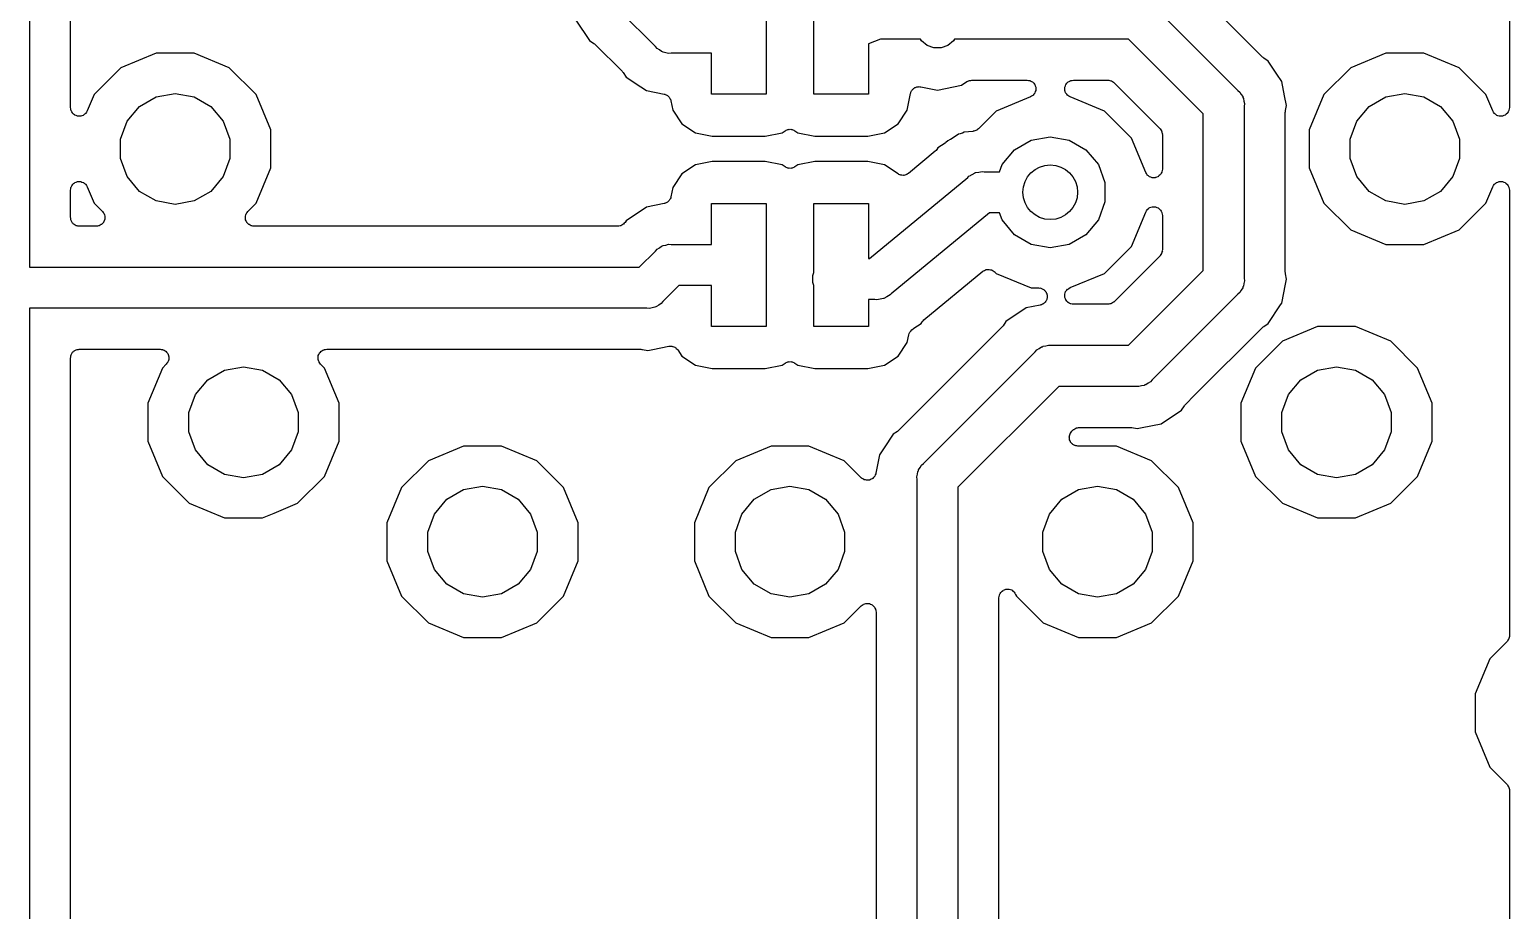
# Model space of a CAD drawing. Extents: x 64 to 244, y -149 to -41.
# Drawn here: x 197.78 to 219.44, y -125.44 to -112.56 of the extents above; entities that cross this region are included whole.
import ezdxf

# ---------------------------------------------------------------- set-up
doc = ezdxf.new("R2010")
doc.units = 0
doc.header["$MEASUREMENT"] = 0
doc.layers.add('BLACK', color=7, linetype='CONTINUOUS')

msp = doc.modelspace()

# ---------------------------------------------------------------- linework, layer by layer
at = {"layer": 'BLACK', "linetype": 'CONTINUOUS'}
for p, q in [((197.785, -80.1343), (197.785, -116.032)), ((198.385, -113.697), (198.385, -80.4354)), ((208.565, -111.7), (208.565, -113.5)), ((209.265, -113.5), (209.265, -111.7)), ((219.445, -111.623), (219.445, -113.697)), ((215.83, -112.957), (214.703, -111.83)), ((214.216, -112.192), (215.468, -113.444)), ((205.781, -112.415), (205.98, -112.713)), ((206.944, -112.803), (206.426, -112.285)), ((205.98, -112.713), (206.045, -112.756)), ((206.045, -112.756), (206.054, -112.765)), ((206.054, -112.765), (206.064, -112.772)), ((206.064, -112.772), (206.457, -113.165)), ((206.969, -112.833), (206.944, -112.803)), ((207.004, -112.853), (206.969, -112.833)), ((210.242, -112.695), (210.065, -112.765)), ((210.065, -112.765), (210.065, -113.5)), ((210.827, -112.695), (210.242, -112.695)), ((210.841, -112.718), (210.827, -112.695)), ((210.922, -112.786), (210.841, -112.718)), ((211.021, -112.822), (210.922, -112.786)), ((211.127, -112.822), (211.021, -112.822)), ((211.226, -112.786), (211.127, -112.822)), ((211.307, -112.718), (211.226, -112.786)), ((211.321, -112.695), (211.307, -112.718)), ((213.871, -112.695), (211.321, -112.695)), ((214.965, -113.789), (213.871, -112.695)), ((199.637, -112.9), (199.122, -113.113)), ((200.193, -112.9), (199.637, -112.9)), ((200.708, -113.113), (200.193, -112.9)), ((207.036, -112.876), (207.004, -112.853)), ((207.049, -112.88), (207.036, -112.876)), ((207.061, -112.886), (207.049, -112.88)), ((207.1, -112.893), (207.061, -112.886)), ((207.138, -112.903), (207.1, -112.893)), ((207.178, -112.9), (207.138, -112.903)), ((207.765, -112.9), (207.178, -112.9)), ((207.765, -113.5), (207.765, -112.9)), ((215.84, -112.964), (215.83, -112.957)), ((215.849, -112.973), (215.84, -112.964)), ((215.914, -113.016), (215.849, -112.973)), ((216.041, -113.206), (215.914, -113.016)), ((217.637, -112.9), (217.122, -113.113)), ((218.193, -112.9), (217.637, -112.9)), ((218.708, -113.113), (218.193, -112.9)), ((199.122, -113.113), (198.728, -113.507)), ((201.102, -113.507), (200.708, -113.113)), ((206.457, -113.165), (206.464, -113.175)), ((206.464, -113.175), (206.473, -113.184)), ((206.473, -113.184), (206.516, -113.249)), ((206.516, -113.249), (206.734, -113.394)), ((216.113, -113.314), (216.041, -113.206)), ((216.041, -113.206), (216.041, -113.206)), ((217.122, -113.113), (216.728, -113.507)), ((219.102, -113.507), (218.708, -113.113)), ((199.637, -113.537), (199.915, -113.488)), ((199.915, -113.488), (200.193, -113.537)), ((206.734, -113.394), (206.734, -113.394)), ((206.734, -113.394), (206.814, -113.448)), ((206.814, -113.448), (207.073, -113.499)), ((210.63, -113.734), (210.679, -113.49)), ((210.679, -113.49), (210.683, -113.48)), ((210.683, -113.48), (210.685, -113.469)), ((210.685, -113.469), (210.691, -113.46)), ((210.691, -113.46), (210.695, -113.449)), ((210.695, -113.449), (210.702, -113.441)), ((210.702, -113.441), (210.708, -113.432)), ((210.708, -113.432), (210.716, -113.425)), ((210.716, -113.425), (210.724, -113.416)), ((210.724, -113.416), (210.733, -113.411)), ((210.733, -113.411), (210.742, -113.404)), ((210.742, -113.404), (210.753, -113.4)), ((210.753, -113.4), (210.762, -113.395)), ((210.762, -113.395), (210.773, -113.393)), ((210.773, -113.393), (210.784, -113.39)), ((210.784, -113.39), (210.795, -113.39)), ((210.795, -113.39), (210.806, -113.388)), ((210.806, -113.388), (210.817, -113.39)), ((210.817, -113.39), (210.828, -113.391)), ((210.828, -113.391), (211.074, -113.44)), ((211.074, -113.44), (211.425, -113.37)), ((211.425, -113.37), (211.505, -113.316)), ((211.505, -113.316), (211.519, -113.31)), ((211.519, -113.31), (211.532, -113.303)), ((211.532, -113.303), (211.539, -113.301)), ((211.539, -113.301), (211.545, -113.299)), ((211.545, -113.299), (211.561, -113.298)), ((211.561, -113.298), (211.576, -113.295)), ((211.576, -113.295), (212.387, -113.295)), ((212.387, -113.295), (212.406, -113.298)), ((212.406, -113.298), (212.426, -113.301)), ((212.426, -113.301), (212.428, -113.302)), ((212.428, -113.302), (212.431, -113.303)), ((212.431, -113.303), (212.448, -113.312)), ((212.448, -113.312), (212.465, -113.321)), ((212.465, -113.321), (212.467, -113.323)), ((212.467, -113.323), (212.469, -113.325)), ((212.469, -113.325), (212.482, -113.34)), ((212.482, -113.34), (212.495, -113.354)), ((212.497, -113.486), (212.485, -113.5)), ((212.495, -113.354), (212.496, -113.356)), ((212.496, -113.356), (212.497, -113.358)), ((212.497, -113.358), (212.504, -113.377)), ((212.498, -113.483), (212.497, -113.486)), ((212.5, -113.481), (212.498, -113.483)), ((212.506, -113.462), (212.5, -113.481)), ((212.504, -113.377), (212.511, -113.395)), ((212.513, -113.444), (212.506, -113.462)), ((212.511, -113.395), (212.512, -113.397)), ((212.512, -113.397), (212.513, -113.4)), ((212.513, -113.4), (212.513, -113.419)), ((212.513, -113.419), (212.513, -113.439)), ((212.513, -113.439), (212.513, -113.441)), ((212.513, -113.441), (212.513, -113.444)), ((212.937, -113.4), (212.938, -113.397)), ((212.937, -113.419), (212.937, -113.4)), ((212.937, -113.439), (212.937, -113.419)), ((212.937, -113.441), (212.937, -113.439)), ((212.937, -113.444), (212.937, -113.441)), ((212.944, -113.462), (212.937, -113.444)), ((212.938, -113.397), (212.939, -113.395)), ((212.939, -113.395), (212.946, -113.377)), ((212.95, -113.481), (212.944, -113.462)), ((212.946, -113.377), (212.953, -113.358)), ((212.952, -113.483), (212.95, -113.481)), ((212.953, -113.486), (212.952, -113.483)), ((212.953, -113.358), (212.954, -113.356)), ((212.965, -113.5), (212.953, -113.486)), ((212.954, -113.356), (212.955, -113.354)), ((212.955, -113.354), (212.968, -113.34)), ((212.968, -113.34), (212.981, -113.325)), ((212.981, -113.325), (212.983, -113.323)), ((212.983, -113.323), (212.985, -113.321)), ((212.985, -113.321), (213.002, -113.312)), ((213.002, -113.312), (213.019, -113.303)), ((213.019, -113.303), (213.022, -113.302)), ((213.022, -113.302), (213.024, -113.301)), ((213.024, -113.301), (213.044, -113.298)), ((213.044, -113.298), (213.063, -113.295)), ((213.063, -113.295), (213.57, -113.295)), ((213.57, -113.295), (213.575, -113.296)), ((213.575, -113.296), (213.581, -113.295)), ((213.581, -113.295), (213.597, -113.3)), ((213.597, -113.3), (213.613, -113.303)), ((213.613, -113.303), (213.618, -113.305)), ((213.618, -113.305), (213.623, -113.307)), ((213.623, -113.307), (213.637, -113.316)), ((213.637, -113.316), (213.651, -113.325)), ((213.651, -113.325), (213.655, -113.329)), ((213.655, -113.329), (213.659, -113.332)), ((213.659, -113.332), (214.328, -114.001)), ((215.468, -113.444), (215.498, -113.469)), ((215.498, -113.469), (215.518, -113.504)), ((216.155, -113.525), (216.113, -113.314)), ((217.637, -113.537), (217.915, -113.488)), ((217.915, -113.488), (218.193, -113.537)), ((198.388, -113.716), (198.385, -113.697)), ((198.728, -113.507), (198.629, -113.745)), ((199.211, -113.894), (199.393, -113.678)), ((199.393, -113.678), (199.637, -113.537)), ((200.193, -113.537), (200.437, -113.678)), ((200.437, -113.678), (200.619, -113.894)), ((201.315, -114.022), (201.102, -113.507)), ((207.073, -113.499), (207.081, -113.502)), ((207.081, -113.502), (207.089, -113.504)), ((207.089, -113.504), (207.101, -113.51)), ((207.101, -113.51), (207.114, -113.515)), ((207.114, -113.515), (207.121, -113.521)), ((207.121, -113.521), (207.128, -113.525)), ((207.128, -113.525), (207.137, -113.535)), ((207.137, -113.535), (207.147, -113.544)), ((207.147, -113.544), (207.151, -113.552)), ((207.151, -113.552), (207.157, -113.558)), ((207.157, -113.558), (207.162, -113.571)), ((207.162, -113.571), (207.169, -113.583)), ((207.169, -113.583), (207.17, -113.591)), ((207.17, -113.591), (207.173, -113.599)), ((207.173, -113.599), (207.2, -113.734)), ((208.565, -113.5), (207.765, -113.5)), ((210.065, -113.5), (209.265, -113.5)), ((212.436, -113.539), (211.932, -113.748)), ((212.452, -113.529), (212.436, -113.539)), ((212.469, -113.519), (212.452, -113.529)), ((212.471, -113.517), (212.469, -113.519)), ((212.473, -113.516), (212.471, -113.517)), ((212.485, -113.5), (212.473, -113.516)), ((212.977, -113.516), (212.965, -113.5)), ((212.979, -113.517), (212.977, -113.516)), ((212.981, -113.519), (212.979, -113.517)), ((212.998, -113.529), (212.981, -113.519)), ((213.014, -113.539), (212.998, -113.529)), ((213.518, -113.748), (213.014, -113.539)), ((215.518, -113.504), (215.541, -113.536)), ((215.541, -113.536), (215.545, -113.549)), ((215.545, -113.549), (215.551, -113.561)), ((215.551, -113.561), (215.558, -113.6)), ((215.558, -113.6), (215.568, -113.638)), ((215.568, -113.638), (215.565, -113.678)), ((215.565, -113.678), (215.565, -116.192)), ((216.183, -113.665), (216.155, -113.525)), ((216.155, -113.525), (216.155, -113.525)), ((216.167, -113.741), (216.183, -113.665)), ((216.728, -113.507), (216.515, -114.022)), ((217.211, -113.894), (217.393, -113.678)), ((217.393, -113.678), (217.637, -113.537)), ((218.193, -113.537), (218.437, -113.678)), ((218.437, -113.678), (218.619, -113.894)), ((219.201, -113.745), (219.102, -113.507)), ((219.445, -113.697), (219.442, -113.716)), ((198.391, -113.735), (198.388, -113.716)), ((198.392, -113.738), (198.391, -113.735)), ((198.393, -113.74), (198.392, -113.738)), ((198.402, -113.757), (198.393, -113.74)), ((198.411, -113.774), (198.402, -113.757)), ((198.413, -113.776), (198.411, -113.774)), ((198.415, -113.779), (198.413, -113.776)), ((198.43, -113.791), (198.415, -113.779)), ((198.444, -113.804), (198.43, -113.791)), ((198.446, -113.805), (198.444, -113.804)), ((198.448, -113.807), (198.446, -113.805)), ((198.467, -113.813), (198.448, -113.807)), ((198.485, -113.821), (198.467, -113.813)), ((198.487, -113.821), (198.485, -113.821)), ((198.49, -113.822), (198.487, -113.821)), ((198.509, -113.822), (198.49, -113.822)), ((198.529, -113.823), (198.509, -113.822)), ((198.531, -113.822), (198.529, -113.823)), ((198.534, -113.822), (198.531, -113.822)), ((198.552, -113.815), (198.534, -113.822)), ((198.571, -113.81), (198.552, -113.815)), ((198.573, -113.808), (198.571, -113.81)), ((198.575, -113.807), (198.573, -113.808)), ((198.59, -113.794), (198.575, -113.807)), ((198.606, -113.783), (198.59, -113.794)), ((198.607, -113.78), (198.606, -113.783)), ((198.609, -113.779), (198.607, -113.78)), ((198.619, -113.762), (198.609, -113.779)), ((198.629, -113.745), (198.619, -113.762)), ((199.115, -114.159), (199.211, -113.894)), ((200.619, -113.894), (200.715, -114.159)), ((207.2, -113.734), (207.332, -113.933)), ((210.498, -113.933), (210.63, -113.734)), ((211.932, -113.748), (211.673, -114.007)), ((213.912, -114.142), (213.518, -113.748)), ((214.965, -116.081), (214.965, -113.789)), ((216.165, -113.766), (216.167, -113.754)), ((216.165, -116.104), (216.165, -113.766)), ((216.167, -113.754), (216.167, -113.741)), ((217.115, -114.159), (217.211, -113.894)), ((218.619, -113.894), (218.715, -114.159)), ((219.211, -113.762), (219.201, -113.745)), ((219.221, -113.779), (219.211, -113.762)), ((219.223, -113.78), (219.221, -113.779)), ((219.224, -113.783), (219.223, -113.78)), ((219.24, -113.794), (219.224, -113.783)), ((219.254, -113.807), (219.24, -113.794)), ((219.257, -113.808), (219.254, -113.807)), ((219.259, -113.81), (219.257, -113.808)), ((219.278, -113.815), (219.259, -113.81)), ((219.296, -113.822), (219.278, -113.815)), ((219.299, -113.822), (219.296, -113.822)), ((219.301, -113.823), (219.299, -113.822)), ((219.321, -113.822), (219.301, -113.823)), ((219.34, -113.822), (219.321, -113.822)), ((219.343, -113.821), (219.34, -113.822)), ((219.345, -113.821), (219.343, -113.821)), ((219.363, -113.813), (219.345, -113.821)), ((219.381, -113.807), (219.363, -113.813)), ((219.384, -113.805), (219.381, -113.807)), ((219.386, -113.804), (219.384, -113.805)), ((219.4, -113.791), (219.386, -113.804)), ((219.415, -113.779), (219.4, -113.791)), ((219.417, -113.776), (219.415, -113.779)), ((219.419, -113.774), (219.417, -113.776)), ((219.428, -113.757), (219.419, -113.774)), ((219.437, -113.74), (219.428, -113.757)), ((219.438, -113.738), (219.437, -113.74)), ((219.439, -113.735), (219.438, -113.738)), ((219.442, -113.716), (219.439, -113.735)), ((201.315, -114.578), (201.315, -114.022)), ((207.332, -113.933), (207.531, -114.065)), ((207.531, -114.065), (207.778, -114.114)), ((207.778, -114.114), (208.552, -114.114)), ((208.552, -114.114), (208.799, -114.065)), ((208.799, -114.065), (208.844, -114.035)), ((208.844, -114.035), (208.852, -114.032)), ((208.852, -114.032), (208.859, -114.027)), ((208.859, -114.027), (208.872, -114.023)), ((208.872, -114.023), (208.885, -114.017)), ((208.885, -114.017), (208.893, -114.017)), ((208.893, -114.017), (208.901, -114.014)), ((208.901, -114.014), (208.915, -114.015)), ((208.915, -114.015), (208.929, -114.014)), ((208.929, -114.014), (208.937, -114.017)), ((208.937, -114.017), (208.945, -114.017)), ((208.945, -114.017), (208.958, -114.023)), ((208.958, -114.023), (208.971, -114.027)), ((208.971, -114.027), (208.978, -114.032)), ((208.978, -114.032), (208.986, -114.035)), ((208.986, -114.035), (209.031, -114.065)), ((209.031, -114.065), (209.278, -114.114)), ((209.278, -114.114), (210.052, -114.114)), ((210.052, -114.114), (210.299, -114.065)), ((210.299, -114.065), (210.498, -113.933)), ((211.379, -114.087), (211.272, -114.159)), ((211.405, -114.082), (211.379, -114.087)), ((211.422, -114.075), (211.405, -114.082)), ((211.44, -114.069), (211.422, -114.075)), ((211.463, -114.057), (211.44, -114.069)), ((211.591, -114.044), (211.463, -114.057)), ((211.594, -114.044), (211.591, -114.044)), ((211.595, -114.044), (211.594, -114.044)), ((211.598, -114.043), (211.595, -114.044)), ((211.603, -114.043), (211.598, -114.043)), ((211.608, -114.042), (211.603, -114.043)), ((211.622, -114.036), (211.608, -114.042)), ((211.637, -114.032), (211.622, -114.036)), ((211.643, -114.028), (211.637, -114.032)), ((211.649, -114.026), (211.643, -114.028)), ((211.661, -114.016), (211.649, -114.026)), ((211.673, -114.007), (211.661, -114.016)), ((212.447, -114.172), (212.725, -114.123)), ((212.725, -114.123), (213.003, -114.172)), ((214.121, -114.646), (213.912, -114.142)), ((214.328, -114.001), (214.331, -114.005)), ((214.331, -114.005), (214.335, -114.009)), ((214.335, -114.009), (214.344, -114.023)), ((214.344, -114.023), (214.353, -114.037)), ((214.353, -114.037), (214.355, -114.042)), ((214.355, -114.042), (214.357, -114.047)), ((214.357, -114.047), (214.36, -114.063)), ((214.36, -114.063), (214.365, -114.079)), ((214.365, -114.079), (214.364, -114.085)), ((214.364, -114.085), (214.365, -114.09)), ((214.365, -114.09), (214.365, -114.597)), ((216.515, -114.022), (216.515, -114.578)), ((199.115, -114.441), (199.115, -114.159)), ((200.715, -114.159), (200.715, -114.441)), ((211.041, -114.336), (210.648, -114.659)), ((211.053, -114.322), (211.041, -114.336)), ((211.066, -114.309), (211.053, -114.322)), ((211.081, -114.286), (211.066, -114.309)), ((211.188, -114.215), (211.081, -114.286)), ((211.192, -114.211), (211.188, -114.215)), ((211.198, -114.207), (211.192, -114.211)), ((211.227, -114.183), (211.198, -114.207)), ((211.261, -114.165), (211.227, -114.183)), ((211.266, -114.161), (211.261, -114.165)), ((211.272, -114.159), (211.266, -114.161)), ((212.021, -114.529), (212.203, -114.313)), ((212.203, -114.313), (212.447, -114.172)), ((213.003, -114.172), (213.247, -114.313)), ((213.247, -114.313), (213.429, -114.529)), ((217.115, -114.441), (217.115, -114.159)), ((218.715, -114.159), (218.715, -114.441)), ((199.211, -114.706), (199.115, -114.441)), ((200.715, -114.441), (200.619, -114.706)), ((201.102, -115.093), (201.315, -114.578)), ((207.531, -114.535), (207.332, -114.667)), ((207.778, -114.486), (207.531, -114.535)), ((208.552, -114.486), (207.778, -114.486)), ((208.799, -114.535), (208.552, -114.486)), ((208.844, -114.565), (208.799, -114.535)), ((208.852, -114.568), (208.844, -114.565)), ((208.859, -114.573), (208.852, -114.568)), ((208.872, -114.577), (208.859, -114.573)), ((208.885, -114.583), (208.872, -114.577)), ((208.958, -114.577), (208.945, -114.583)), ((208.971, -114.573), (208.958, -114.577)), ((208.978, -114.568), (208.971, -114.573)), ((208.986, -114.565), (208.978, -114.568)), ((209.031, -114.535), (208.986, -114.565)), ((209.278, -114.486), (209.031, -114.535)), ((210.052, -114.486), (209.278, -114.486)), ((210.299, -114.535), (210.052, -114.486)), ((210.497, -114.667), (210.299, -114.535)), ((211.983, -114.635), (212.021, -114.529)), ((213.429, -114.529), (213.525, -114.794)), ((216.515, -114.578), (216.728, -115.093)), ((217.211, -114.706), (217.115, -114.441)), ((218.715, -114.441), (218.619, -114.706)), ((198.43, -114.809), (198.444, -114.796)), ((198.444, -114.796), (198.446, -114.795)), ((198.446, -114.795), (198.448, -114.793)), ((198.448, -114.793), (198.467, -114.787)), ((198.467, -114.787), (198.485, -114.779)), ((198.485, -114.779), (198.487, -114.779)), ((198.487, -114.779), (198.49, -114.778)), ((198.49, -114.778), (198.509, -114.778)), ((198.509, -114.778), (198.529, -114.777)), ((198.529, -114.777), (198.531, -114.778)), ((198.531, -114.778), (198.534, -114.778)), ((198.534, -114.778), (198.552, -114.785)), ((198.552, -114.785), (198.571, -114.79)), ((198.571, -114.79), (198.573, -114.792)), ((198.573, -114.792), (198.575, -114.793)), ((198.575, -114.793), (198.59, -114.806)), ((199.393, -114.922), (199.211, -114.706)), ((200.619, -114.706), (200.437, -114.922)), ((207.332, -114.667), (207.2, -114.866)), ((208.893, -114.583), (208.885, -114.583)), ((208.901, -114.586), (208.893, -114.583)), ((208.915, -114.585), (208.901, -114.586)), ((208.929, -114.586), (208.915, -114.585)), ((208.937, -114.583), (208.929, -114.586)), ((208.945, -114.583), (208.937, -114.583)), ((210.078, -115.905), (211.518, -114.721)), ((210.51, -114.673), (210.497, -114.667)), ((210.523, -114.68), (210.51, -114.673)), ((210.53, -114.682), (210.523, -114.68)), ((210.537, -114.685), (210.53, -114.682)), ((210.552, -114.686), (210.537, -114.685)), ((210.566, -114.688), (210.552, -114.686)), ((210.574, -114.687), (210.566, -114.688)), ((210.581, -114.688), (210.574, -114.687)), ((210.595, -114.683), (210.581, -114.688)), ((210.61, -114.681), (210.595, -114.683)), ((210.616, -114.677), (210.61, -114.681)), ((210.623, -114.675), (210.616, -114.677)), ((210.635, -114.667), (210.623, -114.675)), ((210.648, -114.659), (210.635, -114.667)), ((211.518, -114.721), (211.534, -114.702)), ((211.534, -114.702), (211.559, -114.688)), ((211.559, -114.688), (211.56, -114.687)), ((211.56, -114.687), (211.581, -114.674)), ((211.581, -114.674), (211.626, -114.649)), ((211.626, -114.649), (211.627, -114.648)), ((211.627, -114.648), (211.629, -114.648)), ((211.629, -114.648), (211.679, -114.639)), ((211.679, -114.639), (211.704, -114.635)), ((211.704, -114.635), (211.705, -114.635)), ((211.705, -114.635), (211.733, -114.63)), ((211.733, -114.63), (211.758, -114.635)), ((211.758, -114.635), (211.983, -114.635)), ((213.525, -114.794), (213.525, -115.076)), ((214.131, -114.662), (214.121, -114.646)), ((214.141, -114.679), (214.131, -114.662)), ((214.143, -114.681), (214.141, -114.679)), ((214.144, -114.683), (214.143, -114.681)), ((214.16, -114.695), (214.144, -114.683)), ((214.175, -114.707), (214.16, -114.695)), ((214.177, -114.708), (214.175, -114.707)), ((214.179, -114.71), (214.177, -114.708)), ((214.198, -114.716), (214.179, -114.71)), ((214.216, -114.723), (214.198, -114.716)), ((214.219, -114.723), (214.216, -114.723)), ((214.221, -114.723), (214.219, -114.723)), ((214.241, -114.723), (214.221, -114.723)), ((214.26, -114.723), (214.241, -114.723)), ((214.263, -114.722), (214.26, -114.723)), ((214.265, -114.721), (214.263, -114.722)), ((214.283, -114.714), (214.265, -114.721)), ((214.302, -114.707), (214.283, -114.714)), ((214.304, -114.706), (214.302, -114.707)), ((214.306, -114.705), (214.304, -114.706)), ((214.32, -114.692), (214.306, -114.705)), ((214.335, -114.679), (214.32, -114.692)), ((214.337, -114.677), (214.335, -114.679)), ((214.339, -114.675), (214.337, -114.677)), ((214.348, -114.658), (214.339, -114.675)), ((214.357, -114.641), (214.348, -114.658)), ((214.358, -114.638), (214.357, -114.641)), ((214.359, -114.636), (214.358, -114.638)), ((214.362, -114.616), (214.359, -114.636)), ((214.365, -114.597), (214.362, -114.616)), ((217.393, -114.922), (217.211, -114.706)), ((218.619, -114.706), (218.437, -114.922)), ((219.24, -114.806), (219.254, -114.793)), ((219.254, -114.793), (219.257, -114.792)), ((219.257, -114.792), (219.259, -114.79)), ((219.259, -114.79), (219.278, -114.785)), ((219.278, -114.785), (219.296, -114.778)), ((219.296, -114.778), (219.299, -114.778)), ((219.299, -114.778), (219.301, -114.777)), ((219.301, -114.777), (219.321, -114.778)), ((219.321, -114.778), (219.34, -114.778)), ((219.34, -114.778), (219.343, -114.779)), ((219.343, -114.779), (219.345, -114.779)), ((219.345, -114.779), (219.363, -114.787)), ((219.363, -114.787), (219.381, -114.793)), ((219.381, -114.793), (219.384, -114.795)), ((219.384, -114.795), (219.386, -114.796)), ((219.386, -114.796), (219.4, -114.809)), ((198.385, -114.903), (198.388, -114.884)), ((198.385, -115.305), (198.385, -114.903)), ((198.388, -114.884), (198.391, -114.865)), ((198.391, -114.865), (198.392, -114.862)), ((198.392, -114.862), (198.393, -114.86)), ((198.393, -114.86), (198.402, -114.843)), ((198.402, -114.843), (198.411, -114.826)), ((198.411, -114.826), (198.413, -114.824)), ((198.413, -114.824), (198.415, -114.821)), ((198.415, -114.821), (198.43, -114.809)), ((198.59, -114.806), (198.606, -114.817)), ((198.606, -114.817), (198.607, -114.82)), ((198.607, -114.82), (198.609, -114.821)), ((198.609, -114.821), (198.619, -114.838)), ((198.619, -114.838), (198.629, -114.855)), ((198.629, -114.855), (198.728, -115.093)), ((199.637, -115.063), (199.393, -114.922)), ((200.437, -114.922), (200.193, -115.063)), ((207.17, -115.009), (207.169, -115.017)), ((207.173, -115.001), (207.17, -115.009)), ((207.2, -114.866), (207.173, -115.001)), ((217.637, -115.063), (217.393, -114.922)), ((218.437, -114.922), (218.193, -115.063)), ((219.102, -115.093), (219.201, -114.855)), ((219.201, -114.855), (219.211, -114.838)), ((219.211, -114.838), (219.221, -114.821)), ((219.221, -114.821), (219.223, -114.82)), ((219.223, -114.82), (219.224, -114.817)), ((219.224, -114.817), (219.24, -114.806)), ((219.4, -114.809), (219.415, -114.821)), ((219.415, -114.821), (219.417, -114.824)), ((219.417, -114.824), (219.419, -114.826)), ((219.419, -114.826), (219.428, -114.843)), ((219.428, -114.843), (219.437, -114.86)), ((219.437, -114.86), (219.438, -114.862)), ((219.438, -114.862), (219.439, -114.865)), ((219.439, -114.865), (219.442, -114.884)), ((219.442, -114.884), (219.445, -114.903)), ((219.445, -114.903), (219.445, -121.422)), ((198.728, -115.093), (198.85, -115.215)), ((198.85, -115.215), (198.86, -115.229)), ((198.86, -115.229), (198.87, -115.241)), ((199.915, -115.112), (199.637, -115.063)), ((200.193, -115.063), (199.915, -115.112)), ((200.96, -115.241), (200.97, -115.229)), ((200.97, -115.229), (200.98, -115.215)), ((200.98, -115.215), (201.102, -115.093)), ((206.814, -115.152), (206.516, -115.351)), ((207.073, -115.101), (206.814, -115.152)), ((207.081, -115.098), (207.073, -115.101)), ((207.089, -115.096), (207.081, -115.098)), ((207.101, -115.09), (207.089, -115.096)), ((207.114, -115.085), (207.101, -115.09)), ((207.121, -115.079), (207.114, -115.085)), ((207.128, -115.075), (207.121, -115.079)), ((207.137, -115.065), (207.128, -115.075)), ((207.147, -115.056), (207.137, -115.065)), ((207.151, -115.048), (207.147, -115.056)), ((207.157, -115.042), (207.151, -115.048)), ((207.162, -115.029), (207.157, -115.042)), ((207.169, -115.017), (207.162, -115.029)), ((207.765, -115.7), (207.765, -115.1)), ((207.765, -115.1), (208.565, -115.1)), ((208.565, -115.1), (208.565, -116.9)), ((209.265, -116.111), (209.265, -115.1)), ((209.265, -115.1), (210.065, -115.1)), ((210.065, -115.1), (210.065, -115.905)), ((213.525, -115.076), (213.429, -115.341)), ((213.912, -115.728), (214.121, -115.224)), ((214.121, -115.224), (214.131, -115.208)), ((214.131, -115.208), (214.141, -115.191)), ((214.141, -115.191), (214.143, -115.189)), ((214.143, -115.189), (214.144, -115.187)), ((214.144, -115.187), (214.16, -115.175)), ((214.16, -115.175), (214.174, -115.163)), ((214.174, -115.163), (214.177, -115.162)), ((214.177, -115.162), (214.179, -115.16)), ((214.179, -115.16), (214.198, -115.154)), ((214.198, -115.154), (214.216, -115.147)), ((214.216, -115.147), (214.219, -115.147)), ((214.219, -115.147), (214.221, -115.147)), ((214.221, -115.147), (214.241, -115.147)), ((214.241, -115.147), (214.26, -115.147)), ((214.26, -115.147), (214.263, -115.148)), ((214.263, -115.148), (214.265, -115.149)), ((214.265, -115.149), (214.283, -115.156)), ((214.283, -115.156), (214.302, -115.163)), ((214.302, -115.163), (214.304, -115.164)), ((214.304, -115.164), (214.306, -115.165)), ((214.306, -115.165), (214.32, -115.178)), ((214.32, -115.178), (214.335, -115.191)), ((214.335, -115.191), (214.337, -115.193)), ((214.337, -115.193), (214.339, -115.195)), ((214.339, -115.195), (214.348, -115.212)), ((214.348, -115.212), (214.357, -115.229)), ((214.357, -115.229), (214.358, -115.232)), ((216.728, -115.093), (217.122, -115.487)), ((217.915, -115.112), (217.637, -115.063)), ((218.193, -115.063), (217.915, -115.112)), ((218.708, -115.487), (219.102, -115.093)), ((198.387, -115.316), (198.385, -115.305)), ((198.387, -115.327), (198.387, -115.316)), ((198.391, -115.337), (198.387, -115.327)), ((198.393, -115.348), (198.391, -115.337)), ((198.398, -115.358), (198.393, -115.348)), ((198.402, -115.368), (198.398, -115.358)), ((198.409, -115.377), (198.402, -115.368)), ((198.415, -115.387), (198.409, -115.377)), ((198.423, -115.394), (198.415, -115.387)), ((198.43, -115.402), (198.423, -115.394)), ((198.44, -115.408), (198.43, -115.402)), ((198.448, -115.415), (198.44, -115.408)), ((198.459, -115.419), (198.448, -115.415)), ((198.469, -115.424), (198.459, -115.419)), ((198.48, -115.426), (198.469, -115.424)), ((198.49, -115.43), (198.48, -115.426)), ((198.501, -115.43), (198.49, -115.43)), ((198.512, -115.432), (198.501, -115.43)), ((198.76, -115.432), (198.512, -115.432)), ((198.777, -115.429), (198.76, -115.432)), ((198.793, -115.428), (198.777, -115.429)), ((198.798, -115.425), (198.793, -115.428)), ((198.804, -115.424), (198.798, -115.425)), ((198.818, -115.416), (198.804, -115.424)), ((198.833, -115.409), (198.818, -115.416)), ((198.837, -115.405), (198.833, -115.409)), ((198.842, -115.402), (198.837, -115.405)), ((198.853, -115.39), (198.842, -115.402)), ((198.865, -115.378), (198.853, -115.39)), ((198.867, -115.373), (198.865, -115.378)), ((198.87, -115.368), (198.867, -115.373)), ((198.87, -115.241), (198.872, -115.247)), ((198.876, -115.353), (198.87, -115.368)), ((198.872, -115.247), (198.876, -115.251)), ((198.876, -115.251), (198.88, -115.267)), ((198.883, -115.338), (198.876, -115.353)), ((198.88, -115.267), (198.886, -115.283)), ((198.884, -115.332), (198.883, -115.338)), ((198.886, -115.327), (198.884, -115.332)), ((198.886, -115.283), (198.886, -115.289)), ((198.886, -115.289), (198.887, -115.294)), ((198.887, -115.294), (198.886, -115.31)), ((198.886, -115.31), (198.886, -115.327)), ((200.943, -115.294), (200.944, -115.289)), ((200.944, -115.31), (200.943, -115.294)), ((200.944, -115.283), (200.95, -115.267)), ((200.944, -115.289), (200.944, -115.283)), ((200.944, -115.327), (200.944, -115.31)), ((200.946, -115.332), (200.944, -115.327)), ((200.947, -115.338), (200.946, -115.332)), ((200.954, -115.353), (200.947, -115.338)), ((200.95, -115.267), (200.954, -115.251)), ((200.954, -115.251), (200.958, -115.247)), ((200.96, -115.368), (200.954, -115.353)), ((200.958, -115.247), (200.96, -115.241)), ((200.963, -115.373), (200.96, -115.368)), ((200.965, -115.378), (200.963, -115.373)), ((200.977, -115.39), (200.965, -115.378)), ((200.988, -115.402), (200.977, -115.39)), ((200.993, -115.405), (200.988, -115.402)), ((200.997, -115.409), (200.993, -115.405)), ((201.012, -115.416), (200.997, -115.409)), ((201.026, -115.424), (201.012, -115.416)), ((201.032, -115.425), (201.026, -115.424)), ((201.037, -115.428), (201.032, -115.425)), ((201.053, -115.429), (201.037, -115.428)), ((201.07, -115.432), (201.053, -115.429)), ((206.394, -115.432), (201.07, -115.432)), ((206.412, -115.429), (206.394, -115.432)), ((206.43, -115.427), (206.412, -115.429)), ((206.434, -115.425), (206.43, -115.427)), ((206.438, -115.424), (206.434, -115.425)), ((206.453, -115.415), (206.438, -115.424)), ((206.469, -115.407), (206.453, -115.415)), ((206.472, -115.404), (206.469, -115.407)), ((206.476, -115.402), (206.472, -115.404)), ((206.487, -115.389), (206.476, -115.402)), ((206.5, -115.376), (206.487, -115.389)), ((206.516, -115.351), (206.5, -115.376)), ((211.837, -115.235), (210.397, -116.419)), ((211.983, -115.235), (211.837, -115.235)), ((212.021, -115.341), (211.983, -115.235)), ((212.203, -115.557), (212.021, -115.341)), ((213.429, -115.341), (213.247, -115.557)), ((214.358, -115.232), (214.359, -115.234)), ((214.359, -115.234), (214.362, -115.254)), ((214.362, -115.254), (214.365, -115.273)), ((214.365, -115.273), (214.365, -115.78)), ((212.447, -115.698), (212.203, -115.557)), ((213.247, -115.557), (213.003, -115.698)), ((217.122, -115.487), (217.637, -115.7)), ((218.193, -115.7), (218.708, -115.487)), ((206.709, -116.032), (206.944, -115.797)), ((206.944, -115.797), (206.969, -115.767)), ((206.969, -115.767), (207.004, -115.747)), ((207.004, -115.747), (207.036, -115.724)), ((207.036, -115.724), (207.049, -115.72)), ((207.049, -115.72), (207.061, -115.714)), ((207.061, -115.714), (207.1, -115.707)), ((207.1, -115.707), (207.138, -115.697)), ((207.138, -115.697), (207.178, -115.7)), ((207.178, -115.7), (207.765, -115.7)), ((212.725, -115.747), (212.447, -115.698)), ((213.003, -115.698), (212.725, -115.747)), ((213.518, -116.122), (213.912, -115.728)), ((214.328, -115.869), (213.659, -116.538)), ((214.331, -115.865), (214.328, -115.869)), ((214.335, -115.861), (214.331, -115.865)), ((214.344, -115.847), (214.335, -115.861)), ((214.353, -115.833), (214.344, -115.847)), ((214.355, -115.828), (214.353, -115.833)), ((214.357, -115.823), (214.355, -115.828)), ((214.36, -115.807), (214.357, -115.823)), ((214.365, -115.791), (214.36, -115.807)), ((214.365, -115.78), (214.364, -115.785)), ((214.364, -115.785), (214.365, -115.791)), ((217.637, -115.7), (218.193, -115.7)), ((197.785, -116.032), (206.709, -116.032)), ((210.065, -115.905), (210.078, -115.905)), ((210.874, -116.804), (211.74, -116.092)), ((211.74, -116.092), (211.744, -116.089)), ((211.744, -116.089), (211.748, -116.086)), ((211.748, -116.086), (211.763, -116.079)), ((211.763, -116.079), (211.778, -116.07)), ((211.778, -116.07), (211.783, -116.069)), ((211.783, -116.069), (211.788, -116.067)), ((211.788, -116.067), (211.805, -116.066)), ((211.805, -116.066), (211.822, -116.063)), ((211.822, -116.063), (211.827, -116.064)), ((211.827, -116.064), (211.832, -116.064)), ((211.832, -116.064), (211.848, -116.068)), ((211.848, -116.068), (211.865, -116.071)), ((211.865, -116.071), (211.869, -116.074)), ((211.869, -116.074), (211.874, -116.075)), ((211.874, -116.075), (211.888, -116.085)), ((211.888, -116.085), (211.903, -116.094)), ((211.903, -116.094), (211.906, -116.097)), ((211.906, -116.097), (211.91, -116.1)), ((213.871, -117.175), (214.965, -116.081)), ((207.289, -116.3), (207.054, -116.535)), ((207.765, -116.3), (207.289, -116.3)), ((207.765, -116.9), (207.765, -116.3)), ((209.25, -116.152), (209.265, -116.111)), ((209.25, -116.258), (209.25, -116.152)), ((209.265, -116.299), (209.25, -116.258)), ((209.265, -116.9), (209.265, -116.299)), ((211.91, -116.1), (211.932, -116.122)), ((211.932, -116.122), (212.447, -116.335)), ((213.014, -116.331), (213.518, -116.122)), ((215.551, -116.309), (215.545, -116.321)), ((215.558, -116.27), (215.551, -116.309)), ((215.568, -116.232), (215.558, -116.27)), ((215.565, -116.192), (215.568, -116.232)), ((216.113, -116.556), (216.167, -116.281)), ((216.167, -116.116), (216.165, -116.104)), ((216.167, -116.129), (216.167, -116.116)), ((216.183, -116.205), (216.167, -116.129)), ((216.167, -116.281), (216.183, -116.205)), ((216.167, -116.281), (216.167, -116.281)), ((210.157, -116.505), (210.065, -116.505)), ((210.065, -116.505), (210.065, -116.9)), ((210.182, -116.51), (210.157, -116.505)), ((210.21, -116.505), (210.182, -116.51)), ((210.211, -116.505), (210.21, -116.505)), ((210.236, -116.501), (210.211, -116.505)), ((210.286, -116.492), (210.236, -116.501)), ((210.288, -116.492), (210.286, -116.492)), ((210.289, -116.491), (210.288, -116.492)), ((210.334, -116.466), (210.289, -116.491)), ((210.355, -116.453), (210.334, -116.466)), ((210.356, -116.452), (210.355, -116.453)), ((210.381, -116.438), (210.356, -116.452)), ((210.397, -116.419), (210.381, -116.438)), ((212.447, -116.335), (212.553, -116.335)), ((212.553, -116.335), (212.563, -116.337)), ((212.563, -116.337), (212.573, -116.336)), ((212.573, -116.336), (212.585, -116.34)), ((212.585, -116.34), (212.597, -116.343)), ((212.597, -116.343), (212.605, -116.348)), ((212.605, -116.348), (212.615, -116.351)), ((212.615, -116.351), (212.624, -116.358)), ((212.624, -116.358), (212.635, -116.365)), ((212.635, -116.365), (212.641, -116.372)), ((212.641, -116.372), (212.649, -116.378)), ((212.649, -116.378), (212.655, -116.389)), ((212.655, -116.389), (212.663, -116.398)), ((212.663, -116.525), (212.657, -116.533)), ((212.663, -116.398), (212.667, -116.408)), ((212.668, -116.514), (212.663, -116.525)), ((212.667, -116.408), (212.672, -116.416)), ((212.674, -116.503), (212.668, -116.514)), ((212.672, -116.416), (212.674, -116.428)), ((212.674, -116.428), (212.679, -116.44)), ((212.675, -116.493), (212.674, -116.503)), ((212.679, -116.484), (212.675, -116.493)), ((212.679, -116.44), (212.679, -116.45)), ((212.679, -116.45), (212.68, -116.459)), ((212.68, -116.459), (212.679, -116.472)), ((212.679, -116.472), (212.679, -116.484)), ((212.937, -116.426), (212.944, -116.408)), ((212.937, -116.429), (212.937, -116.426)), ((212.937, -116.431), (212.937, -116.429)), ((212.937, -116.451), (212.937, -116.431)), ((212.937, -116.47), (212.937, -116.451)), ((212.938, -116.473), (212.937, -116.47)), ((212.939, -116.475), (212.938, -116.473)), ((212.946, -116.493), (212.939, -116.475)), ((212.944, -116.408), (212.95, -116.389)), ((212.953, -116.511), (212.946, -116.493)), ((212.95, -116.389), (212.952, -116.387)), ((212.952, -116.387), (212.953, -116.384)), ((212.953, -116.384), (212.965, -116.37)), ((212.954, -116.514), (212.953, -116.511)), ((212.955, -116.516), (212.954, -116.514)), ((212.968, -116.53), (212.955, -116.516)), ((212.965, -116.37), (212.977, -116.354)), ((212.981, -116.545), (212.968, -116.53)), ((212.977, -116.354), (212.979, -116.353)), ((212.979, -116.353), (212.981, -116.351)), ((212.981, -116.351), (212.998, -116.341)), ((212.998, -116.341), (213.014, -116.331)), ((215.468, -116.426), (214.216, -117.678)), ((215.498, -116.401), (215.468, -116.426)), ((215.518, -116.366), (215.498, -116.401)), ((215.541, -116.334), (215.518, -116.366)), ((215.545, -116.321), (215.541, -116.334)), ((206.82, -116.632), (197.785, -116.632)), ((197.785, -116.632), (197.785, -137.671)), ((206.86, -116.635), (206.82, -116.632)), ((206.898, -116.625), (206.86, -116.635)), ((206.937, -116.618), (206.898, -116.625)), ((206.949, -116.612), (206.937, -116.618)), ((206.962, -116.608), (206.949, -116.612)), ((206.994, -116.585), (206.962, -116.608)), ((207.029, -116.565), (206.994, -116.585)), ((207.054, -116.535), (207.029, -116.565)), ((212.374, -116.627), (212.076, -116.826)), ((212.578, -116.587), (212.374, -116.627)), ((212.587, -116.583), (212.578, -116.587)), ((212.597, -116.581), (212.587, -116.583)), ((212.608, -116.575), (212.597, -116.581)), ((212.619, -116.571), (212.608, -116.575)), ((212.627, -116.564), (212.619, -116.571)), ((212.635, -116.559), (212.627, -116.564)), ((212.643, -116.55), (212.635, -116.559)), ((212.653, -116.541), (212.643, -116.55)), ((212.657, -116.533), (212.653, -116.541)), ((212.983, -116.547), (212.981, -116.545)), ((212.985, -116.549), (212.983, -116.547)), ((213.002, -116.558), (212.985, -116.549)), ((213.019, -116.567), (213.002, -116.558)), ((213.022, -116.568), (213.019, -116.567)), ((213.024, -116.569), (213.022, -116.568)), ((213.044, -116.572), (213.024, -116.569)), ((213.063, -116.575), (213.044, -116.572)), ((213.57, -116.575), (213.063, -116.575)), ((213.575, -116.574), (213.57, -116.575)), ((213.581, -116.575), (213.575, -116.574)), ((213.597, -116.57), (213.581, -116.575)), ((213.613, -116.567), (213.597, -116.57)), ((213.618, -116.565), (213.613, -116.567)), ((213.623, -116.563), (213.618, -116.565)), ((213.637, -116.554), (213.623, -116.563)), ((213.651, -116.545), (213.637, -116.554)), ((213.655, -116.541), (213.651, -116.545)), ((213.659, -116.538), (213.655, -116.541)), ((215.914, -116.854), (216.094, -116.584)), ((216.094, -116.584), (216.113, -116.556)), ((208.565, -116.9), (207.765, -116.9)), ((210.065, -116.9), (209.265, -116.9)), ((212.017, -116.91), (210.509, -118.418)), ((210.682, -116.966), (210.696, -116.95)), ((210.696, -116.95), (210.717, -116.933)), ((210.717, -116.933), (210.723, -116.929)), ((210.723, -116.929), (210.727, -116.925)), ((210.727, -116.925), (210.834, -116.854)), ((210.834, -116.854), (210.849, -116.831)), ((210.849, -116.831), (210.862, -116.818)), ((210.862, -116.818), (210.874, -116.804)), ((212.024, -116.9), (212.017, -116.91)), ((212.033, -116.891), (212.024, -116.9)), ((212.076, -116.826), (212.033, -116.891)), ((214.836, -117.906), (215.83, -116.913)), ((215.83, -116.913), (215.84, -116.906)), ((215.84, -116.906), (215.849, -116.897)), ((215.849, -116.897), (215.914, -116.854)), ((216.637, -116.9), (216.122, -117.113)), ((217.193, -116.9), (216.637, -116.9)), ((217.708, -117.113), (217.193, -116.9)), ((210.498, -117.333), (210.63, -117.134)), ((210.63, -117.134), (210.652, -117.023)), ((210.652, -117.023), (210.66, -117.003)), ((210.66, -117.003), (210.667, -116.983)), ((210.667, -116.983), (210.668, -116.983)), ((210.668, -116.982), (210.682, -116.966)), ((210.668, -116.983), (210.668, -116.982)), ((212.66, -117.182), (212.698, -117.172)), ((212.698, -117.172), (212.738, -117.175)), ((212.738, -117.175), (213.871, -117.175)), ((216.122, -117.113), (215.728, -117.507)), ((218.102, -117.507), (217.708, -117.113)), ((198.385, -117.359), (198.387, -117.348)), ((198.385, -136.557), (198.385, -117.359)), ((198.387, -117.337), (198.391, -117.327)), ((198.387, -117.348), (198.387, -117.337)), ((198.391, -117.327), (198.393, -117.316)), ((198.393, -117.316), (198.398, -117.306)), ((198.398, -117.306), (198.402, -117.295)), ((198.402, -117.295), (198.409, -117.287)), ((198.409, -117.287), (198.415, -117.277)), ((198.415, -117.277), (198.423, -117.27)), ((198.423, -117.27), (198.43, -117.262)), ((198.43, -117.262), (198.44, -117.256)), ((198.44, -117.256), (198.448, -117.249)), ((198.448, -117.249), (198.459, -117.245)), ((198.459, -117.245), (198.469, -117.24)), ((198.469, -117.24), (198.48, -117.238)), ((198.48, -117.238), (198.49, -117.234)), ((198.49, -117.234), (198.501, -117.234)), ((198.501, -117.234), (198.512, -117.232)), ((198.512, -117.232), (199.696, -117.232)), ((199.696, -117.232), (199.713, -117.235)), ((199.713, -117.235), (199.729, -117.236)), ((199.729, -117.236), (199.734, -117.239)), ((199.734, -117.239), (199.74, -117.24)), ((199.74, -117.24), (199.754, -117.248)), ((199.754, -117.248), (199.769, -117.255)), ((199.769, -117.255), (199.773, -117.259)), ((199.773, -117.259), (199.778, -117.262)), ((199.778, -117.262), (199.789, -117.274)), ((199.789, -117.274), (199.801, -117.286)), ((199.801, -117.286), (199.803, -117.291)), ((199.803, -117.291), (199.806, -117.295)), ((199.806, -117.295), (199.812, -117.311)), ((199.812, -117.311), (199.819, -117.326)), ((199.816, -117.397), (199.812, -117.413)), ((199.822, -117.381), (199.816, -117.397)), ((199.819, -117.326), (199.82, -117.332)), ((199.82, -117.332), (199.822, -117.337)), ((199.822, -117.337), (199.822, -117.354)), ((199.822, -117.354), (199.823, -117.37)), ((199.823, -117.37), (199.822, -117.375)), ((199.822, -117.375), (199.822, -117.381)), ((202.007, -117.37), (202.008, -117.354)), ((202.008, -117.375), (202.007, -117.37)), ((202.008, -117.337), (202.01, -117.332)), ((202.008, -117.354), (202.008, -117.337)), ((202.008, -117.381), (202.008, -117.375)), ((202.014, -117.397), (202.008, -117.381)), ((202.01, -117.332), (202.011, -117.326)), ((202.011, -117.326), (202.018, -117.311)), ((202.018, -117.413), (202.014, -117.397)), ((202.018, -117.311), (202.024, -117.295)), ((202.024, -117.295), (202.027, -117.291)), ((202.027, -117.291), (202.029, -117.286)), ((202.029, -117.286), (202.041, -117.274)), ((202.041, -117.274), (202.052, -117.262)), ((202.052, -117.262), (202.057, -117.259)), ((202.057, -117.259), (202.061, -117.255)), ((202.061, -117.255), (202.076, -117.248)), ((202.076, -117.248), (202.09, -117.24)), ((202.09, -117.24), (202.096, -117.239)), ((202.096, -117.239), (202.101, -117.236)), ((202.101, -117.236), (202.117, -117.235)), ((202.117, -117.235), (202.134, -117.232)), ((202.134, -117.232), (206.732, -117.232)), ((206.732, -117.232), (206.744, -117.234)), ((206.744, -117.234), (206.757, -117.234)), ((206.757, -117.234), (206.833, -117.25)), ((206.833, -117.25), (206.909, -117.234)), ((206.909, -117.234), (207.142, -117.188)), ((207.142, -117.188), (207.15, -117.188)), ((207.15, -117.188), (207.158, -117.186)), ((207.158, -117.186), (207.172, -117.188)), ((207.172, -117.188), (207.186, -117.187)), ((207.186, -117.187), (207.194, -117.19)), ((207.194, -117.19), (207.202, -117.191)), ((207.202, -117.191), (207.214, -117.197)), ((207.214, -117.197), (207.228, -117.201)), ((207.228, -117.201), (207.234, -117.207)), ((207.234, -117.207), (207.242, -117.21)), ((207.242, -117.21), (207.251, -117.22)), ((207.251, -117.22), (207.262, -117.229)), ((207.262, -117.229), (207.266, -117.236)), ((207.266, -117.236), (207.272, -117.242)), ((207.272, -117.242), (207.332, -117.333)), ((207.332, -117.333), (207.531, -117.465)), ((210.299, -117.465), (210.498, -117.333)), ((210.871, -118.905), (212.504, -117.272)), ((212.504, -117.272), (212.529, -117.242)), ((212.529, -117.242), (212.564, -117.222)), ((212.564, -117.222), (212.596, -117.199)), ((212.596, -117.199), (212.609, -117.195)), ((212.609, -117.195), (212.621, -117.189)), ((212.621, -117.189), (212.66, -117.182)), ((199.728, -117.507), (199.515, -118.022)), ((199.786, -117.449), (199.728, -117.507)), ((199.796, -117.435), (199.786, -117.449)), ((199.806, -117.422), (199.796, -117.435)), ((199.808, -117.417), (199.806, -117.422)), ((199.812, -117.413), (199.808, -117.417)), ((200.393, -117.678), (200.637, -117.537)), ((200.637, -117.537), (200.915, -117.488)), ((200.915, -117.488), (201.193, -117.537)), ((201.193, -117.537), (201.437, -117.678)), ((202.022, -117.417), (202.018, -117.413)), ((202.024, -117.422), (202.022, -117.417)), ((202.034, -117.435), (202.024, -117.422)), ((202.044, -117.449), (202.034, -117.435)), ((202.102, -117.507), (202.044, -117.449)), ((202.315, -118.022), (202.102, -117.507)), ((207.531, -117.465), (207.778, -117.514)), ((207.778, -117.514), (208.552, -117.514)), ((208.552, -117.514), (208.799, -117.465)), ((208.799, -117.465), (208.844, -117.435)), ((208.844, -117.435), (208.852, -117.432)), ((208.852, -117.432), (208.859, -117.427)), ((208.859, -117.427), (208.872, -117.423)), ((208.872, -117.423), (208.885, -117.417)), ((208.885, -117.417), (208.893, -117.417)), ((208.893, -117.417), (208.901, -117.414)), ((208.901, -117.414), (208.915, -117.415)), ((208.915, -117.415), (208.929, -117.414)), ((208.929, -117.414), (208.937, -117.417)), ((208.937, -117.417), (208.945, -117.417)), ((208.945, -117.417), (208.958, -117.423)), ((208.958, -117.423), (208.971, -117.427)), ((208.971, -117.427), (208.978, -117.432)), ((208.978, -117.432), (208.986, -117.435)), ((208.986, -117.435), (209.031, -117.465)), ((209.031, -117.465), (209.278, -117.514)), ((209.278, -117.514), (210.052, -117.514)), ((210.052, -117.514), (210.299, -117.465)), ((215.728, -117.507), (215.515, -118.022)), ((216.393, -117.678), (216.637, -117.537)), ((216.637, -117.537), (216.915, -117.488)), ((216.915, -117.488), (217.193, -117.537)), ((217.193, -117.537), (217.437, -117.678)), ((218.315, -118.022), (218.102, -117.507)), ((200.211, -117.894), (200.393, -117.678)), ((201.437, -117.678), (201.619, -117.894)), ((212.849, -117.775), (211.374, -119.25)), ((213.982, -117.775), (212.849, -117.775)), ((214.022, -117.778), (213.982, -117.775)), ((214.06, -117.768), (214.022, -117.778)), ((214.099, -117.761), (214.06, -117.768)), ((214.111, -117.755), (214.099, -117.761)), ((214.124, -117.751), (214.111, -117.755)), ((214.156, -117.728), (214.124, -117.751)), ((214.191, -117.708), (214.156, -117.728)), ((214.216, -117.678), (214.191, -117.708)), ((216.211, -117.894), (216.393, -117.678)), ((217.437, -117.678), (217.619, -117.894)), ((199.515, -118.022), (199.515, -118.578)), ((200.115, -118.159), (200.211, -117.894)), ((201.619, -117.894), (201.715, -118.159)), ((202.315, -118.578), (202.315, -118.022)), ((214.696, -118.05), (214.703, -118.04)), ((214.703, -118.04), (214.836, -117.906)), ((214.836, -117.906), (214.836, -117.906)), ((215.515, -118.022), (215.515, -118.578)), ((216.115, -118.159), (216.211, -117.894)), ((217.619, -117.894), (217.715, -118.159)), ((218.315, -118.578), (218.315, -118.022)), ((200.115, -118.441), (200.115, -118.159)), ((201.715, -118.159), (201.715, -118.441)), ((214.346, -118.323), (214.644, -118.124)), ((214.644, -118.124), (214.687, -118.059)), ((214.687, -118.059), (214.696, -118.05)), ((216.115, -118.441), (216.115, -118.159)), ((217.715, -118.159), (217.715, -118.441)), ((200.211, -118.706), (200.115, -118.441)), ((201.715, -118.441), (201.619, -118.706)), ((210.425, -118.477), (210.293, -118.674)), ((210.49, -118.434), (210.425, -118.477)), ((210.499, -118.425), (210.49, -118.434)), ((210.509, -118.418), (210.499, -118.425)), ((213.01, -118.485), (213.014, -118.469)), ((213.014, -118.469), (213.018, -118.465)), ((213.018, -118.465), (213.019, -118.459)), ((213.019, -118.459), (213.03, -118.447)), ((213.03, -118.447), (213.04, -118.433)), ((213.04, -118.433), (213.061, -118.412)), ((213.061, -118.412), (213.065, -118.409)), ((213.065, -118.409), (213.069, -118.405)), ((213.069, -118.405), (213.083, -118.396)), ((213.083, -118.396), (213.097, -118.387)), ((213.097, -118.387), (213.102, -118.385)), ((213.102, -118.385), (213.107, -118.383)), ((213.107, -118.383), (213.123, -118.38)), ((213.123, -118.38), (213.139, -118.375)), ((213.139, -118.375), (213.145, -118.376)), ((213.145, -118.376), (213.15, -118.375)), ((213.15, -118.375), (213.894, -118.375)), ((213.894, -118.375), (213.906, -118.377)), ((213.906, -118.377), (213.919, -118.377)), ((213.919, -118.377), (213.995, -118.393)), ((213.995, -118.393), (214.071, -118.377)), ((214.071, -118.377), (214.346, -118.323)), ((214.071, -118.377), (214.071, -118.377)), ((216.211, -118.706), (216.115, -118.441)), ((217.715, -118.441), (217.619, -118.706)), ((199.515, -118.578), (199.728, -119.093)), ((202.102, -119.093), (202.315, -118.578)), ((204.137, -118.65), (203.622, -118.863)), ((204.693, -118.65), (204.137, -118.65)), ((205.208, -118.863), (204.693, -118.65)), ((208.637, -118.65), (208.122, -118.863)), ((209.193, -118.65), (208.637, -118.65)), ((209.708, -118.863), (209.193, -118.65)), ((210.293, -118.674), (210.226, -118.775)), ((213.003, -118.512), (213.004, -118.507)), ((213.004, -118.528), (213.003, -118.512)), ((213.004, -118.501), (213.01, -118.485)), ((213.004, -118.507), (213.004, -118.501)), ((213.004, -118.545), (213.004, -118.528)), ((213.006, -118.55), (213.004, -118.545)), ((213.007, -118.556), (213.006, -118.55)), ((213.014, -118.571), (213.007, -118.556)), ((213.019, -118.587), (213.014, -118.571)), ((213.023, -118.591), (213.019, -118.587)), ((213.025, -118.596), (213.023, -118.591)), ((213.037, -118.608), (213.025, -118.596)), ((213.048, -118.62), (213.037, -118.608)), ((213.053, -118.623), (213.048, -118.62)), ((213.057, -118.627), (213.053, -118.623)), ((213.072, -118.634), (213.057, -118.627)), ((213.086, -118.642), (213.072, -118.634)), ((213.091, -118.643), (213.086, -118.642)), ((213.097, -118.646), (213.091, -118.643)), ((213.113, -118.647), (213.097, -118.646)), ((213.129, -118.65), (213.113, -118.647)), ((213.693, -118.65), (213.129, -118.65)), ((214.208, -118.863), (213.693, -118.65)), ((215.515, -118.578), (215.728, -119.093)), ((218.102, -119.093), (218.315, -118.578)), ((200.393, -118.922), (200.211, -118.706)), ((201.619, -118.706), (201.437, -118.922)), ((203.622, -118.863), (203.228, -119.257)), ((205.602, -119.257), (205.208, -118.863)), ((208.122, -118.863), (207.728, -119.257)), ((209.958, -119.113), (209.708, -118.863)), ((210.226, -118.775), (210.172, -119.048)), ((210.841, -118.93), (210.871, -118.905)), ((214.602, -119.257), (214.208, -118.863)), ((216.393, -118.922), (216.211, -118.706)), ((217.619, -118.706), (217.437, -118.922)), ((199.728, -119.093), (200.122, -119.487)), ((200.637, -119.063), (200.393, -118.922)), ((200.915, -119.112), (200.637, -119.063)), ((201.193, -119.063), (200.915, -119.112)), ((201.437, -118.922), (201.193, -119.063)), ((201.708, -119.487), (202.102, -119.093)), ((209.961, -119.115), (209.958, -119.113)), ((209.964, -119.118), (209.961, -119.115)), ((209.979, -119.128), (209.964, -119.118)), ((209.994, -119.138), (209.979, -119.128)), ((210.12, -119.127), (210.104, -119.135)), ((210.123, -119.124), (210.12, -119.127)), ((210.127, -119.122), (210.123, -119.124)), ((210.139, -119.108), (210.127, -119.122)), ((210.151, -119.096), (210.139, -119.108)), ((210.153, -119.092), (210.151, -119.096)), ((210.156, -119.089), (210.153, -119.092)), ((210.162, -119.072), (210.156, -119.089)), ((210.17, -119.056), (210.162, -119.072)), ((210.172, -119.048), (210.17, -119.052)), ((210.17, -119.052), (210.17, -119.056)), ((210.771, -119.099), (210.781, -119.061)), ((210.774, -119.139), (210.771, -119.099)), ((210.781, -119.061), (210.788, -119.022)), ((210.788, -119.022), (210.794, -119.01)), ((210.794, -119.01), (210.798, -118.997)), ((210.798, -118.997), (210.821, -118.965)), ((210.821, -118.965), (210.841, -118.93)), ((215.728, -119.093), (216.122, -119.487)), ((216.637, -119.063), (216.393, -118.922)), ((216.915, -119.112), (216.637, -119.063)), ((217.193, -119.063), (216.915, -119.112)), ((217.437, -118.922), (217.193, -119.063)), ((217.708, -119.487), (218.102, -119.093)), ((203.228, -119.257), (203.015, -119.772)), ((203.893, -119.428), (204.137, -119.287)), ((204.137, -119.287), (204.415, -119.238)), ((204.415, -119.238), (204.693, -119.287)), ((204.693, -119.287), (204.937, -119.428)), ((205.815, -119.772), (205.602, -119.257)), ((207.728, -119.257), (207.515, -119.772)), ((208.393, -119.428), (208.637, -119.287)), ((208.637, -119.287), (208.915, -119.238)), ((208.915, -119.238), (209.193, -119.287)), ((209.193, -119.287), (209.437, -119.428)), ((209.998, -119.139), (209.994, -119.138)), ((210.001, -119.141), (209.998, -119.139)), ((210.019, -119.145), (210.001, -119.141)), ((210.036, -119.149), (210.019, -119.145)), ((210.041, -119.149), (210.036, -119.149)), ((210.045, -119.15), (210.041, -119.149)), ((210.062, -119.147), (210.045, -119.15)), ((210.08, -119.146), (210.062, -119.147)), ((210.084, -119.144), (210.08, -119.146)), ((210.088, -119.143), (210.084, -119.144)), ((210.104, -119.135), (210.088, -119.143)), ((210.774, -134.927), (210.774, -119.139)), ((211.374, -119.25), (211.374, -135.038)), ((212.893, -119.428), (213.137, -119.287)), ((213.137, -119.287), (213.415, -119.238)), ((213.415, -119.238), (213.693, -119.287)), ((213.693, -119.287), (213.937, -119.428)), ((214.815, -119.772), (214.602, -119.257)), ((200.122, -119.487), (200.637, -119.7)), ((201.365, -119.629), (201.708, -119.487)), ((203.711, -119.644), (203.893, -119.428)), ((204.937, -119.428), (205.119, -119.644)), ((208.211, -119.644), (208.393, -119.428)), ((209.437, -119.428), (209.619, -119.644)), ((212.711, -119.644), (212.893, -119.428)), ((213.937, -119.428), (214.119, -119.644)), ((216.122, -119.487), (216.637, -119.7)), ((217.193, -119.7), (217.708, -119.487)), ((200.637, -119.7), (201.193, -119.7)), ((201.193, -119.7), (201.365, -119.629)), ((203.015, -119.772), (203.015, -120.328)), ((203.615, -119.909), (203.711, -119.644)), ((205.119, -119.644), (205.215, -119.909)), ((205.815, -120.328), (205.815, -119.772)), ((207.515, -119.772), (207.515, -120.328)), ((208.115, -119.909), (208.211, -119.644)), ((209.619, -119.644), (209.715, -119.909)), ((212.615, -119.909), (212.711, -119.644)), ((214.119, -119.644), (214.215, -119.909)), ((214.815, -120.328), (214.815, -119.772)), ((216.637, -119.7), (217.193, -119.7)), ((203.615, -120.191), (203.615, -119.909)), ((205.215, -119.909), (205.215, -120.191)), ((208.115, -120.191), (208.115, -119.909)), ((209.715, -119.909), (209.715, -120.191)), ((212.615, -120.191), (212.615, -119.909)), ((214.215, -119.909), (214.215, -120.191)), ((203.711, -120.456), (203.615, -120.191)), ((205.215, -120.191), (205.119, -120.456)), ((208.211, -120.456), (208.115, -120.191)), ((209.715, -120.191), (209.619, -120.456)), ((212.711, -120.456), (212.615, -120.191)), ((214.215, -120.191), (214.119, -120.456)), ((203.015, -120.328), (203.228, -120.843)), ((205.602, -120.843), (205.815, -120.328)), ((207.515, -120.328), (207.728, -120.843)), ((214.602, -120.843), (214.815, -120.328)), ((203.893, -120.672), (203.711, -120.456)), ((205.119, -120.456), (204.937, -120.672)), ((208.393, -120.672), (208.211, -120.456)), ((209.619, -120.456), (209.437, -120.672)), ((212.893, -120.672), (212.711, -120.456)), ((214.119, -120.456), (213.937, -120.672)), ((203.228, -120.843), (203.622, -121.237)), ((204.137, -120.813), (203.893, -120.672)), ((204.415, -120.862), (204.137, -120.813)), ((204.693, -120.813), (204.415, -120.862)), ((204.937, -120.672), (204.693, -120.813)), ((205.208, -121.237), (205.602, -120.843)), ((207.728, -120.843), (208.122, -121.237)), ((208.637, -120.813), (208.393, -120.672)), ((208.915, -120.862), (208.637, -120.813)), ((209.193, -120.813), (208.915, -120.862)), ((209.437, -120.672), (209.193, -120.813)), ((211.974, -120.868), (211.977, -120.849)), ((211.977, -120.849), (211.98, -120.83)), ((211.98, -120.83), (211.981, -120.827)), ((211.981, -120.827), (211.982, -120.825)), ((211.982, -120.825), (211.991, -120.808)), ((211.991, -120.808), (212, -120.791)), ((212, -120.791), (212.002, -120.789)), ((212.002, -120.789), (212.004, -120.786)), ((212.004, -120.786), (212.019, -120.774)), ((212.019, -120.774), (212.033, -120.761)), ((212.033, -120.761), (212.035, -120.76)), ((212.035, -120.76), (212.037, -120.758)), ((212.037, -120.758), (212.056, -120.751)), ((212.056, -120.751), (212.074, -120.744)), ((212.074, -120.744), (212.076, -120.744)), ((212.076, -120.744), (212.079, -120.743)), ((212.079, -120.743), (212.098, -120.743)), ((212.098, -120.743), (212.118, -120.742)), ((212.118, -120.742), (212.12, -120.743)), ((212.12, -120.743), (212.123, -120.743)), ((212.123, -120.743), (212.141, -120.75)), ((212.141, -120.75), (212.16, -120.755)), ((212.16, -120.755), (212.162, -120.757)), ((212.162, -120.757), (212.165, -120.758)), ((212.165, -120.758), (212.179, -120.77)), ((212.179, -120.77), (212.195, -120.782)), ((212.195, -120.782), (212.196, -120.785)), ((212.196, -120.785), (212.198, -120.786)), ((212.198, -120.786), (212.208, -120.803)), ((212.208, -120.803), (212.218, -120.819)), ((212.218, -120.819), (212.228, -120.843)), ((212.228, -120.843), (212.622, -121.237)), ((213.137, -120.813), (212.893, -120.672)), ((213.415, -120.862), (213.137, -120.813)), ((213.693, -120.813), (213.415, -120.862)), ((213.937, -120.672), (213.693, -120.813)), ((214.208, -121.237), (214.602, -120.843)), ((209.708, -121.237), (209.957, -120.988)), ((209.957, -120.988), (209.971, -120.978)), ((209.971, -120.978), (209.984, -120.968)), ((209.984, -120.968), (209.989, -120.966)), ((209.989, -120.966), (209.993, -120.962)), ((209.993, -120.962), (210.009, -120.958)), ((210.009, -120.958), (210.025, -120.952)), ((210.025, -120.952), (210.031, -120.952)), ((210.031, -120.952), (210.036, -120.951)), ((210.036, -120.951), (210.052, -120.952)), ((210.052, -120.952), (210.069, -120.952)), ((210.069, -120.952), (210.074, -120.954)), ((210.074, -120.954), (210.08, -120.955)), ((210.08, -120.955), (210.095, -120.962)), ((210.095, -120.962), (210.111, -120.968)), ((210.111, -120.968), (210.115, -120.971)), ((210.115, -120.971), (210.12, -120.973)), ((210.12, -120.973), (210.132, -120.985)), ((210.132, -120.985), (210.144, -120.996)), ((210.144, -120.996), (210.147, -121.001)), ((210.147, -121.001), (210.151, -121.005)), ((210.151, -121.005), (210.158, -121.02)), ((210.158, -121.02), (210.166, -121.034)), ((210.166, -121.034), (210.167, -121.04)), ((210.167, -121.04), (210.17, -121.045)), ((210.17, -121.045), (210.171, -121.061)), ((210.171, -121.061), (210.174, -121.078)), ((210.174, -121.078), (210.174, -130.382)), ((211.974, -130.592), (211.974, -120.868)), ((203.622, -121.237), (204.137, -121.45)), ((204.693, -121.45), (205.208, -121.237)), ((208.122, -121.237), (208.637, -121.45)), ((209.193, -121.45), (209.708, -121.237)), ((212.622, -121.237), (213.137, -121.45)), ((213.693, -121.45), (214.208, -121.237)), ((204.137, -121.45), (204.693, -121.45)), ((208.637, -121.45), (209.193, -121.45)), ((213.137, -121.45), (213.693, -121.45)), ((219.408, -121.512), (219.158, -121.762)), ((219.411, -121.508), (219.408, -121.512)), ((219.415, -121.504), (219.411, -121.508)), ((219.424, -121.49), (219.415, -121.504)), ((219.433, -121.476), (219.424, -121.49)), ((219.435, -121.471), (219.433, -121.476)), ((219.437, -121.466), (219.435, -121.471)), ((219.44, -121.45), (219.437, -121.466)), ((219.445, -121.434), (219.44, -121.45)), ((219.445, -121.422), (219.444, -121.428)), ((219.444, -121.428), (219.445, -121.434)), ((219.158, -121.762), (218.945, -122.277)), ((218.945, -122.277), (218.945, -122.833)), ((218.945, -122.833), (219.158, -123.348)), ((219.158, -123.348), (219.408, -123.598)), ((219.408, -123.598), (219.411, -123.602)), ((219.411, -123.602), (219.415, -123.606)), ((219.415, -123.606), (219.424, -123.62)), ((219.424, -123.62), (219.433, -123.634)), ((219.433, -123.634), (219.435, -123.639)), ((219.435, -123.639), (219.437, -123.644)), ((219.437, -123.644), (219.44, -123.66)), ((219.44, -123.66), (219.445, -123.676)), ((219.445, -123.676), (219.444, -123.682)), ((219.444, -123.682), (219.445, -123.688)), ((219.445, -123.688), (219.445, -136.557))]:
    msp.add_line(p, q, dxfattribs=at)
at = {"layer": 'BLACK'}
msp.add_circle((212.725, -114.935), 0.4, dxfattribs=at)

doc.saveas('drawing.dxf')
